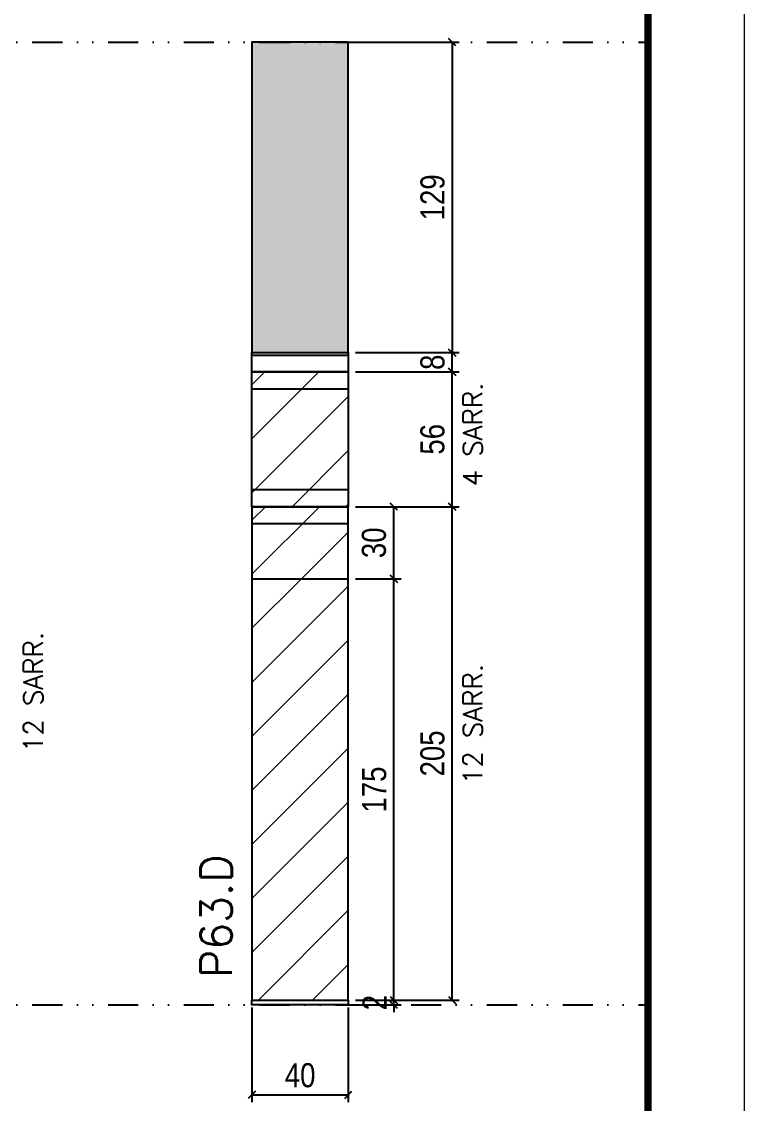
# Model space of a CAD drawing. Extents: x 28748 to 35002, y 14885 to 43501.
# Drawn here: x 34701.9 to 35001.8, y 37058.3 to 37507.6 of the extents above; entities that cross this region are included whole.
import ezdxf

# ---------------------------------------------------------------- set-up
doc = ezdxf.new("R2010")
doc.units = 0
doc.linetypes.add('DASHED', pattern=[0.75, 0.5, -0.25])
doc.linetypes.add('DIVIDE2', pattern=[0.625, 0.25, -0.125, 0, -0.125, 0, -0.125])
for name, color, linetype in [('COTA', 241, 'Continuous'), ('Nível', 160, 'Continuous'), ('Painéis', 200, 'Continuous'), ('SARR_2.2x7', 40, 'Continuous')]:
    doc.layers.add(name, color=color, linetype=linetype)
for name, color, linetype, lineweight in [('Folhas', 255, 'Continuous', 9), ('Hachura', 251, 'Continuous', 9), ('SARRAFO DE PRESSAO', 251, 'DASHED', 9), ('Texto Seção', 7, 'Continuous', 15)]:
    doc.layers.add(name, color=color, linetype=linetype, lineweight=lineweight)
doc.styles.add('COTA TECNICA', font='techl___.ttf', dxfattribs={"height": 10})
doc.styles.add('COTA TECNICA-50', font='techl___.ttf', dxfattribs={"height": 10})
doc.styles.add('REGUA-120', font='ROMANS.shx', dxfattribs={"height": 15})
doc.styles.add('ROMANS', font='romans.shx')
doc.dimstyles.new('COTA PAINEL-50', dxfattribs={"dimtxt": 10, "dimasz": 3, "dimexe": 3, "dimexo": 3, "dimgap": 3, "dimtad": 1, "dimdec": 1, "dimzin": 12, "dimdsep": 46, "dimtxsty": 'COTA TECNICA-50', "dimblk1": 'OBLIQUE', "dimblk2": 'OBLIQUE', "dimsah": 1, "dimcen": 0.9, "dimclrd": 4, "dimclre": 4, "dimclrt": 240, "dimadec": 1, "dimazin": 3, "dimtfac": 1, "dimtdec": 1, "dimtmove": 0, "dimatfit": 3, "dimfxl": 1, "dimtolj": 1, "dimtzin": 12, "dimarcsym": 0})
doc.dimstyles.new('PAINEL', dxfattribs={"dimtxt": 10, "dimasz": 3, "dimexe": 3, "dimexo": 3, "dimgap": 3, "dimtad": 1, "dimdec": 1, "dimzin": 12, "dimdsep": 46, "dimtxsty": 'COTA TECNICA', "dimblk1": 'OBLIQUE', "dimblk2": 'OBLIQUE', "dimsah": 1, "dimcen": 0.9, "dimclrd": 4, "dimclre": 4, "dimclrt": 240, "dimadec": 1, "dimazin": 3, "dimtfac": 1, "dimtdec": 1, "dimtmove": 0, "dimatfit": 3, "dimfxl": 1, "dimtolj": 1, "dimtzin": 12, "dimarcsym": 0})
pattern_1 = [(45, (25799.309, 30974.01), (-11.22532, 11.22532), [])]

# ---------------------------------------------------------------- blocks, each defined once
blk = doc.blocks.new('9999999999')
at = {"layer": 'Folhas'}
blk.add_lwpolyline([(98138.98, 34190.21), (99623.98, 34190.21), (99623.98, 35240.21), (98138.98, 35240.21)], close=True, dxfattribs=at)
at = {"layer": 'Folhas', "color": 30, "const_width": 3}
blk.add_lwpolyline([(98213.98, 34230.21), (99583.98, 34230.21), (99583.98, 35200.21), (98213.98, 35200.21)], close=True, dxfattribs=at)
blk = doc.blocks.new('_Oblique')
at = {"color": 0, "linetype": 'ByBlock', "lineweight": -2}
blk.add_line((-0.5, -0.5), (0.5, 0.5), dxfattribs=at)
blk = doc.blocks.new('*D521')
at = {"layer": 'COTA', "color": 4, "lineweight": -2, "transparency": 16777216}
for p, q in [((34797.46, 37098.15), (34797.46, 37058.81)), ((34837.46, 37098.15), (34837.46, 37058.81)), ((34797.46, 37061.81), (34837.46, 37061.81))]:
    blk.add_line(p, q, dxfattribs=at)
at = {"layer": 'Defpoints', "color": 0, "transparency": 16777216}
for p in [(34797.46, 37101.15), (34837.46, 37101.15), (34837.46, 37061.81)]:
    blk.add_point(p, dxfattribs=at)
at = {"layer": 'COTA', "color": 4, "lineweight": -2, "transparency": 16777216, "xscale": 3, "yscale": 3, "zscale": 3, "rotation": 180}
blk.add_blockref('_Oblique', (34797.46, 37061.81), dxfattribs=at)
at = {"layer": 'COTA', "color": 4, "lineweight": -2, "transparency": 16777216, "xscale": 3, "yscale": 3, "zscale": 3}
blk.add_blockref('_Oblique', (34837.46, 37061.81), dxfattribs=at)
at = {"layer": 'COTA', "color": 240, "transparency": 16777216, "insert": (34817.46, 37069.91), "char_height": 10, "attachment_point": 5, "style": 'COTA TECNICA'}
blk.add_mtext('\\A1;40', dxfattribs=at)
blk = doc.blocks.new('*D522')
at = {"layer": 'COTA', "color": 4, "lineweight": -2, "transparency": 16777216}
for p, q in [((34856.37, 37101.15), (34856.37, 37104.15)), ((34840.46, 37101.15), (34859.37, 37101.15)), ((34856.37, 37099.15), (34856.37, 37101.15)), ((34840.46, 37099.15), (34859.37, 37099.15)), ((34856.37, 37099.15), (34856.37, 37096.15))]:
    blk.add_line(p, q, dxfattribs=at)
at = {"layer": 'Defpoints', "color": 0, "transparency": 16777216}
for p in [(34837.46, 37101.15), (34856.37, 37101.15), (34837.46, 37099.15)]:
    blk.add_point(p, dxfattribs=at)
at = {"layer": 'COTA', "color": 4, "lineweight": -2, "transparency": 16777216, "xscale": 3, "yscale": 3, "zscale": 3}
for p, rotation in [((34856.37, 37101.15), 270), ((34856.37, 37099.15), 90)]:
    blk.add_blockref('_Oblique', p, dxfattribs=dict(at, rotation=rotation))
at = {"layer": 'COTA', "color": 240, "transparency": 16777216, "insert": (34848.37, 37100.15), "char_height": 10, "attachment_point": 5, "rotation": 90, "style": 'COTA TECNICA-50'}
blk.add_mtext('\\A1;2', dxfattribs=at)
blk = doc.blocks.new('*D1594')
at = {"layer": 'COTA', "color": 4, "linetype": 'ByBlock', "lineweight": -2, "transparency": 16777216}
for p, q in [((34840.46, 37499.15), (34883.54, 37499.15)), ((34880.54, 37499.15), (34880.54, 37370.15)), ((34840.46, 37370.15), (34883.54, 37370.15))]:
    blk.add_line(p, q, dxfattribs=at)
at = {"layer": 'Defpoints', "color": 0, "linetype": 'ByBlock', "transparency": 16777216}
for p in [(34837.46, 37499.15), (34837.46, 37370.15), (34880.54, 37370.15)]:
    blk.add_point(p, dxfattribs=at)
at = {"layer": 'COTA', "color": 4, "linetype": 'ByBlock', "lineweight": -2, "transparency": 16777216, "xscale": 3, "yscale": 3, "zscale": 3}
for p, rotation in [((34880.54, 37499.15), 90), ((34880.54, 37370.15), 270)]:
    blk.add_blockref('_Oblique', p, dxfattribs=dict(at, rotation=rotation))
at = {"layer": 'COTA', "color": 240, "linetype": 'ByBlock', "transparency": 16777216, "insert": (34872.46, 37434.65), "char_height": 10, "attachment_point": 5, "rotation": 90, "style": 'COTA TECNICA'}
blk.add_mtext('\\A1;129', dxfattribs=at)
blk = doc.blocks.new('*D1595')
at = {"layer": 'COTA', "color": 4, "linetype": 'ByBlock', "lineweight": -2, "transparency": 16777216}
for p, q in [((34840.46, 37306.15), (34883.54, 37306.15)), ((34880.54, 37101.15), (34880.54, 37306.15)), ((34840.46, 37101.15), (34883.54, 37101.15))]:
    blk.add_line(p, q, dxfattribs=at)
at = {"layer": 'Defpoints', "color": 0, "linetype": 'ByBlock', "transparency": 16777216}
for p in [(34837.46, 37306.15), (34880.54, 37306.15), (34837.46, 37101.15)]:
    blk.add_point(p, dxfattribs=at)
at = {"layer": 'COTA', "color": 4, "linetype": 'ByBlock', "lineweight": -2, "transparency": 16777216, "xscale": 3, "yscale": 3, "zscale": 3}
for p, rotation in [((34880.54, 37306.15), 90), ((34880.54, 37101.15), 270)]:
    blk.add_blockref('_Oblique', p, dxfattribs=dict(at, rotation=rotation))
at = {"layer": 'COTA', "color": 240, "linetype": 'ByBlock', "transparency": 16777216, "insert": (34872.43, 37203.65), "char_height": 10, "attachment_point": 5, "rotation": 90, "style": 'COTA TECNICA'}
blk.add_mtext('\\A1;205', dxfattribs=at)
blk = doc.blocks.new('*D1596')
at = {"layer": 'COTA', "color": 4, "linetype": 'ByBlock', "lineweight": -2, "transparency": 16777216}
for p, q in [((34840.46, 37276.15), (34859.37, 37276.15)), ((34856.37, 37101.15), (34856.37, 37276.15)), ((34840.46, 37101.15), (34859.37, 37101.15))]:
    blk.add_line(p, q, dxfattribs=at)
at = {"layer": 'Defpoints', "color": 0, "linetype": 'ByBlock', "transparency": 16777216}
for p in [(34837.46, 37276.15), (34856.37, 37276.15), (34837.46, 37101.15)]:
    blk.add_point(p, dxfattribs=at)
at = {"layer": 'COTA', "color": 4, "linetype": 'ByBlock', "lineweight": -2, "transparency": 16777216, "xscale": 3, "yscale": 3, "zscale": 3}
for p, rotation in [((34856.37, 37276.15), 90), ((34856.37, 37101.15), 270)]:
    blk.add_blockref('_Oblique', p, dxfattribs=dict(at, rotation=rotation))
at = {"layer": 'COTA', "color": 240, "linetype": 'ByBlock', "transparency": 16777216, "insert": (34848.26, 37188.65), "char_height": 10, "attachment_point": 5, "rotation": 90, "style": 'COTA TECNICA'}
blk.add_mtext('\\A1;175', dxfattribs=at)
blk = doc.blocks.new('*D1597')
at = {"layer": 'COTA', "color": 4, "linetype": 'ByBlock', "lineweight": -2, "transparency": 16777216}
for p, q in [((34840.46, 37306.15), (34859.37, 37306.15)), ((34856.37, 37276.15), (34856.37, 37306.15)), ((34840.46, 37276.15), (34859.37, 37276.15))]:
    blk.add_line(p, q, dxfattribs=at)
at = {"layer": 'Defpoints', "color": 0, "linetype": 'ByBlock', "transparency": 16777216}
for p in [(34837.46, 37306.15), (34856.37, 37306.15), (34837.46, 37276.15)]:
    blk.add_point(p, dxfattribs=at)
at = {"layer": 'COTA', "color": 4, "linetype": 'ByBlock', "lineweight": -2, "transparency": 16777216, "xscale": 3, "yscale": 3, "zscale": 3}
for p, rotation in [((34856.37, 37306.15), 90), ((34856.37, 37276.15), 270)]:
    blk.add_blockref('_Oblique', p, dxfattribs=dict(at, rotation=rotation))
at = {"layer": 'COTA', "color": 240, "linetype": 'ByBlock', "transparency": 16777216, "insert": (34848.15, 37291.15), "char_height": 10, "attachment_point": 5, "rotation": 90, "style": 'COTA TECNICA'}
blk.add_mtext('\\A1;30', dxfattribs=at)
blk = doc.blocks.new('*D1376')
at = {"layer": 'COTA', "color": 4, "lineweight": -2, "transparency": 16777216}
for p, q in [((34840.46, 37362.15), (34883.54, 37362.15)), ((34880.54, 37306.15), (34880.54, 37362.15)), ((34840.46, 37306.15), (34883.54, 37306.15))]:
    blk.add_line(p, q, dxfattribs=at)
at = {"layer": 'Defpoints', "color": 0, "transparency": 16777216}
for p in [(34837.46, 37362.15), (34880.54, 37362.15), (34837.46, 37306.15)]:
    blk.add_point(p, dxfattribs=at)
at = {"layer": 'COTA', "color": 4, "lineweight": -2, "transparency": 16777216, "xscale": 3, "yscale": 3, "zscale": 3}
for p, rotation in [((34880.54, 37362.15), 90), ((34880.54, 37306.15), 270)]:
    blk.add_blockref('_Oblique', p, dxfattribs=dict(at, rotation=rotation))
at = {"layer": 'COTA', "color": 240, "transparency": 16777216, "insert": (34872.43, 37334.15), "char_height": 10, "attachment_point": 5, "rotation": 90, "style": 'COTA TECNICA-50'}
blk.add_mtext('\\A1;56', dxfattribs=at)
blk = doc.blocks.new('*D2547')
at = {"layer": 'COTA', "color": 4, "lineweight": -2, "transparency": 16777216}
for p, q in [((34840.46, 37370.15), (34883.54, 37370.15)), ((34880.54, 37362.15), (34880.54, 37370.15)), ((34840.46, 37362.15), (34883.54, 37362.15))]:
    blk.add_line(p, q, dxfattribs=at)
at = {"layer": 'Defpoints', "color": 0, "transparency": 16777216}
for p in [(34837.46, 37370.15), (34880.54, 37370.15), (34837.46, 37362.15)]:
    blk.add_point(p, dxfattribs=at)
at = {"layer": 'COTA', "color": 4, "lineweight": -2, "transparency": 16777216, "xscale": 3, "yscale": 3, "zscale": 3}
for p, rotation in [((34880.54, 37370.15), 90), ((34880.54, 37362.15), 270)]:
    blk.add_blockref('_Oblique', p, dxfattribs=dict(at, rotation=rotation))
at = {"layer": 'COTA', "color": 240, "transparency": 16777216, "insert": (34872.45, 37366.15), "char_height": 10, "attachment_point": 5, "rotation": 90, "style": 'COTA TECNICA'}
blk.add_mtext('\\A1;8', dxfattribs=at)

msp = doc.modelspace()

# ---------------------------------------------------------------- hatches: boundary and pattern name
at = {"layer": 'COTA', "linetype": 'ByBlock'}
h = msp.add_hatch(dxfattribs=at)
h.set_pattern_fill('AR-CONC', color=256, scale=0.03)
h.set_pattern_definition([(50, (-96911.643, 8250.739), (5.46554007, -0.47817257), [0.5715, -6.2865]), (355, (-96911.643, 8250.739), (-1.05730264, 5.73170536), [0.4572, -5.02921753]), (100.4514447, (-96911.1873, 8250.6994), (4.40823741, 5.25353256), [0.48570026, -5.34270734]), (46.1842, (-96911.643, 8252.263), (8.13237123, -1.26126984), [0.85725, -9.42975]), (96.6355576, (-96910.965, 8252.158), (7.122124, 7.42278374), [0.7285507, -8.01406824]), (351.184151, (-96911.643, 8252.263), (7.122124, 7.42278374), [0.685799, -7.54379196]), (21, (-96910.881, 8251.882), (4.54843174, -3.06795595), [0.5715, -6.2865]), (326, (-96910.881, 8251.882), (1.85406085, 5.52563898), [0.4572, -5.0292]), (71.451445, (-96910.502, 8251.6265), (6.40249258, 2.45768307), [0.48570026, -5.34269813]), (37.5, (-96911.6428, 8250.7392), (0.092658098, 2.536651166), [0, -4.96824, 0, -5.1054, 0, -5.04825]), (7.5, (-96911.6428, 8250.7392), (2.004589875, 3.005417245), [0, -2.91084, 0, -4.85394, 0, -1.92405]), (327.5, (-96913.342, 8250.7392), (4.067717855, -0.17186232), [0, -1.905, 0, -5.9436, 0, -7.8867]), (317.5, (-96914.104, 8250.7392), (4.44387544, 0.76279473), [0, -2.4765, 0, -3.94716, 0, -5.6007])])
h.paths.add_polyline_path([(34797.46, 37370.15), (34837.46, 37370.15), (34837.46, 37499.15), (34797.46, 37499.15)])
at = {"layer": 'Hachura'}
h = msp.add_hatch(dxfattribs=at)
h.set_pattern_fill('ANSI31', color=256, scale=5)
h.paths.add_polyline_path([(34837.46, 37362.15), (34797.46, 37362.15), (34797.46, 37306.15), (34837.46, 37306.15)])
at = {"layer": 'Hachura', "linetype": 'ByBlock'}
h = msp.add_hatch(dxfattribs=at)
h.set_pattern_fill('ANSI31', color=256, scale=5)
h.set_pattern_definition(pattern_1)
h.paths.add_polyline_path([(34837.46, 37306.15), (34797.46, 37306.15), (34797.46, 37276.15), (34837.46, 37276.15)])
h = msp.add_hatch(dxfattribs=at)
h.set_pattern_fill('ANSI31', color=256, scale=5)
h.set_pattern_definition(pattern_1)
h.paths.add_polyline_path([(34837.46, 37276.15), (34797.46, 37276.15), (34797.46, 37101.15), (34837.46, 37101.15)])

# ---------------------------------------------------------------- linework, layer by layer
at = {"layer": 'COTA', "linetype": 'ByBlock'}
msp.add_lwpolyline([(34797.46, 37370.15), (34837.46, 37370.15), (34837.46, 37499.15), (34797.46, 37499.15)], close=True, dxfattribs=at)
at = {"layer": 'Nível', "color": 4, "linetype": 'DIVIDE2', "ltscale": 50}
for p, q in [((33951.5, 37499.15), (34961.84, 37499.15)), ((33951.5, 37099.15), (34961.84, 37099.15))]:
    msp.add_line(p, q, dxfattribs=at)
at = {"layer": 'Painéis'}
for p, q in [((34797.46, 37362.15), (34837.46, 37362.15)), ((34797.46, 37306.15), (34797.46, 37362.15)), ((34837.46, 37362.15), (34837.46, 37306.15)), ((34797.46, 37306.15), (34837.46, 37306.15)), ((34837.46, 37306.15), (34797.46, 37306.15)), ((34797.46, 37306.15), (34797.46, 37306.15)), ((34837.46, 37306.15), (34797.46, 37306.15)), ((34837.46, 37306.15), (34837.46, 37306.15)), ((34797.46, 37276.15), (34837.46, 37276.15))]:
    msp.add_line(p, q, dxfattribs=at)
for points in [[(34797.46, 37370.15), (34837.46, 37370.15), (34837.46, 37362.15), (34797.46, 37362.15)], [(34797.46, 37101.15), (34837.46, 37101.15), (34837.46, 37306.15), (34797.46, 37306.15)], [(34797.46, 37101.15), (34837.46, 37101.15), (34837.46, 37099.15), (34797.46, 37099.15)]]:
    msp.add_lwpolyline(points, close=True, dxfattribs=at)
msp.add_lwpolyline([(34837.46, 37306.15), (34797.46, 37306.15)], dxfattribs=at)
at = {"layer": 'SARR_2.2x7'}
for p, q in [((34797.46, 37369.15), (34837.46, 37369.15)), ((34797.46, 37355.15), (34837.46, 37355.15)), ((34837.46, 37313.15), (34797.46, 37313.15)), ((34797.46, 37299.15), (34837.46, 37299.15))]:
    msp.add_line(p, q, dxfattribs=at)

# ---------------------------------------------------------------- block references
at = {"layer": 'SARRAFO DE PRESSAO', "color": 6, "linetype": 'ByBlock'}
msp.add_blockref('9999999999', (-64622.14, 2517.66), dxfattribs=at)

# ---------------------------------------------------------------- texts
at = {"layer": 'Texto Seção', "linetype": 'Continuous', "style": 'ROMANS'}
for s, p in [('4 SARR.', (34893.08, 37314.58)), ('12 SARR.', (34710.67, 37204.15)), ('12 SARR.', (34893.08, 37190.83))]:
    msp.add_text(s, height=8, rotation=90, dxfattribs=at).set_placement(p)
at = {"layer": 'Texto Seção', "insert": (34789.13, 37110.4), "char_height": 13, "width": 285.3299, "attachment_point": 7, "rotation": 90, "style": 'REGUA-120'}
msp.add_mtext('\\pxt3;P63.D', dxfattribs=at)

# ---------------------------------------------------------------- dimensions: what is measured, and where the dimension line sits
at = {"layer": 'COTA', "linetype": 'ByBlock'}
for base, p1, p2, picture, middle in [((34880.54, 37370.15), (34837.46, 37499.15), (34837.46, 37370.15), '*D1594', (34872.46, 37434.65)), ((34880.54, 37306.15), (34837.46, 37101.15), (34837.46, 37306.15), '*D1595', (34872.43, 37203.65)), ((34856.37, 37276.15), (34837.46, 37101.15), (34837.46, 37276.15), '*D1596', (34848.26, 37188.65))]:
    dim = msp.add_linear_dim(base=base, p1=p1, p2=p2, angle=90, dimstyle='PAINEL', dxfattribs=at)
    dim.commit()
    dim.dimension.update_dxf_attribs({"geometry": picture, "text_midpoint": middle})
at = {"layer": 'COTA'}
for base, p1, p2, dimstyle, picture, middle in [((34880.54, 37370.15), (34837.46, 37362.15), (34837.46, 37370.15), 'PAINEL', '*D2547', (34880.54, 37366.15)), ((34856.37, 37101.15), (34837.46, 37099.15), (34837.46, 37101.15), 'COTA PAINEL-50', '*D522', (34856.37, 37100.15))]:
    dim = msp.add_linear_dim(base=base, p1=p1, p2=p2, angle=90, dimstyle=dimstyle, dxfattribs=at)
    dim.commit()
    dim.dimension.update_dxf_attribs({"geometry": picture, "text_midpoint": middle, "dimtype": 160})
dim = msp.add_linear_dim(base=(34880.54, 37362.15), p1=(34837.46, 37306.15), p2=(34837.46, 37362.15), angle=90, dimstyle='COTA PAINEL-50', dxfattribs=at)
dim.commit()
dim.dimension.update_dxf_attribs({"geometry": '*D1376', "text_midpoint": (34872.43, 37334.15)})
at = {"layer": 'COTA', "linetype": 'ByBlock'}
dim = msp.add_linear_dim(base=(34856.37, 37306.15), p1=(34837.46, 37276.15), p2=(34837.46, 37306.15), angle=90, dimstyle='PAINEL', override={"dimtmove": 1}, dxfattribs=at)
dim.commit()
dim.dimension.update_dxf_attribs({"geometry": '*D1597', "text_midpoint": (34848.15, 37291.15)})
at = {"layer": 'COTA'}
dim = msp.add_linear_dim(base=(34837.46, 37061.81), p1=(34797.46, 37101.15), p2=(34837.46, 37101.15), dimstyle='PAINEL', override={"dimarcsym": 2}, dxfattribs=at)
dim.commit()
dim.dimension.update_dxf_attribs({"geometry": '*D521', "text_midpoint": (34817.46, 37069.91)})

doc.saveas('drawing.dxf')
